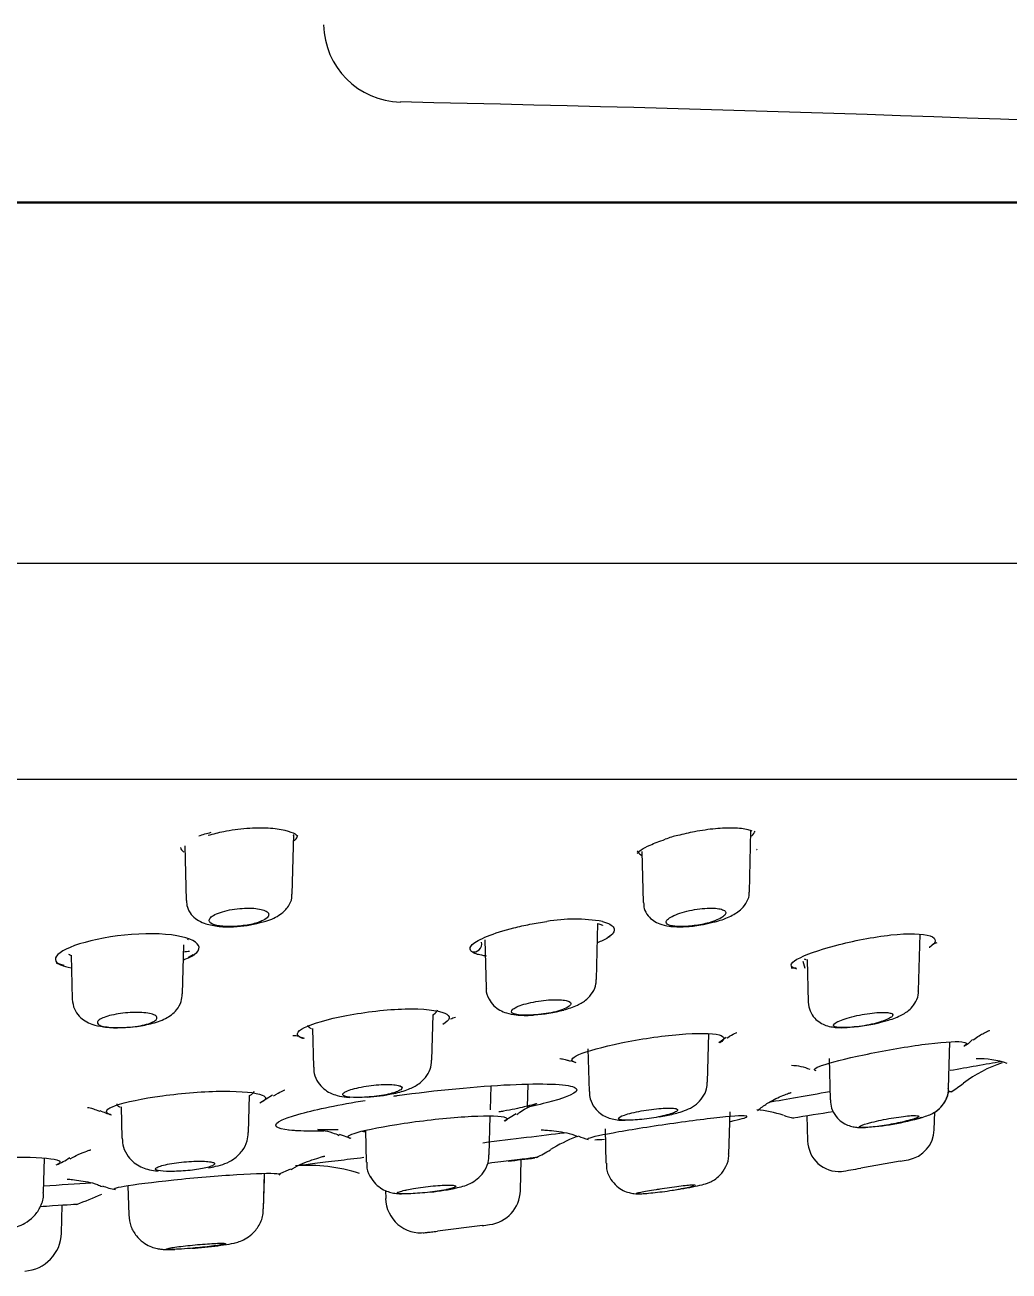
# Model space of a CAD drawing. Header units: millimetres. Extents: x -60 to 7633, y -2614 to 2146.
# Drawn here: x 897.12 to 922.21, y 1796.52 to 1828.28 of the extents above; entities that cross this region are included whole.
import ezdxf

# ---------------------------------------------------------------- set-up
doc = ezdxf.new("R2010")
doc.units = ezdxf.units.MM
doc.layers.get('0').update_dxf_attribs({"color": 250})

msp = doc.modelspace()

# ---------------------------------------------------------------- linework, layer by layer
at = {"linetype": 'Continuous'}
for p, q in [((806.231, 1823.751), (961.231, 1823.751)), ((961.031, 1823.766), (806.431, 1823.766)), ((804.731, 1814.566), (962.731, 1814.566)), ((818.131, 1809.058), (949.331, 1809.058)), ((903.936, 1806.131), (903.976, 1807.653)), ((903.968, 1807.612), (903.975, 1807.638)), ((915.587, 1806.181), (915.628, 1807.744)), ((915.623, 1807.713), (915.628, 1807.732)), ((901.195, 1807.356), (901.231, 1805.967)), ((901.196, 1807.337), (901.201, 1807.317)), ((912.849, 1807.218), (912.883, 1805.916)), ((911.69, 1803.95), (911.728, 1805.377)), ((911.724, 1805.372), (911.729, 1805.393)), ((919.899, 1803.663), (919.937, 1805.112)), ((901.139, 1803.587), (901.172, 1804.837)), ((908.846, 1804.965), (908.878, 1803.734)), ((898.298, 1804.57), (898.327, 1803.456)), ((901.293, 1804.52), (901.41, 1804.588)), ((917.058, 1804.466), (917.087, 1803.379)), ((897.942, 1804.369), (898.114, 1804.315)), ((916.952, 1804.419), (917, 1804.24)), ((907.493, 1801.899), (907.524, 1803.064)), ((904.449, 1802.708), (904.474, 1801.717)), ((914.521, 1801.335), (914.553, 1802.573)), ((904.104, 1802.503), (904.24, 1802.457)), ((914.81, 1802.35), (914.999, 1802.482)), ((920.666, 1801.173), (920.697, 1802.362)), ((911.472, 1802.185), (911.501, 1801.097)), ((917.618, 1801.937), (917.646, 1800.884)), ((911.027, 1801.889), (911.166, 1801.838)), ((909.93, 1800.697), (909.95, 1801.286)), ((902.822, 1800.053), (902.846, 1800.996)), ((903.113, 1800.81), (903.43, 1801.013)), ((908.986, 1800.634), (909.002, 1801.24)), ((899.574, 1800.708), (899.595, 1799.91)), ((908.956, 1799.48), (908.982, 1800.473)), ((909.334, 1800.348), (909.644, 1800.536)), ((915.065, 1799.504), (915.093, 1800.582)), ((917.055, 1800.484), (917.072, 1799.838)), ((920.298, 1800.124), (920.31, 1800.582)), ((905.801, 1800.108), (905.822, 1799.298)), ((911.908, 1800.151), (911.931, 1799.275)), ((905.135, 1800.009), (905.425, 1799.905)), ((897.6, 1798.523), (897.623, 1799.4)), ((903.588, 1798.99), (903.901, 1799.131)), ((909.752, 1798.572), (909.772, 1799.363)), ((919.432, 1799.323), (918.426, 1799.145)), ((903.205, 1798.107), (903.229, 1799.011)), ((903.205, 1798.108), (903.226, 1798.886)), ((899.749, 1798.698), (899.769, 1797.959)), ((906.311, 1798.578), (906.317, 1798.371)), ((898.055, 1797.491), (898.074, 1798.205)), ((908.782, 1797.682), (907.634, 1797.539)), ((908.782, 1797.681), (908.782, 1797.682))]:
    msp.add_line(p, q, dxfattribs=at)
for centre, radius, start, end in [((906.735, 1828.319), 2, 181, 268.7683), ((883.731, 758.4), 1068.167, 85.85005, 88.768323), ((914.52, 1804.623), 3.098, 104.126, 110.3607), ((913.214, 1813.957), 7.161, 290.9151, 291.021), ((911.133, 1801.277), 4.216, 80.3139, 99.6861), ((902.393, 1807.882), 2.582, 271.2483, 286.2333), ((909.188, 1813.455), 8.873, 288.3276, 288.7488), ((916.623, 1815.458), 11.207, 289.0015, 289.5671), ((899.107, 1812.522), 8.274, 286.2059, 286.4616), ((909.188, 1813.455), 8.873, 266.4454, 266.7544), ((899.107, 1812.522), 8.274, 262.6923, 263.1714), ((916.623, 1815.458), 11.207, 270.1442, 270.7904), ((904.697, 1814.641), 12.136, 285.6268, 286.2778), ((909.88, 1806.73), 3.686, 273.3977, 285.3192), ((917.974, 1806.32), 3.586, 272.8503, 286.5009), ((904.697, 1814.641), 12.136, 266.481, 267.1792), ((920.823, 1802.782), 0.573, 293.2616, 321.2438), ((921.458, 1799.76), 2.172, 71.1368, 92.3485), ((916.588, 1800.25), 1.512, 68.6682, 87.1539), ((923.15, 1798.514), 3.5, 108.6788, 126.9092), ((917.981, 1805.387), 5.1, 302.6071, 306.9094), ((905.643, 1804.964), 4.013, 272.9014, 282.4442), ((890.445, 1969.921), 171.514, 280.14995, 280.1779), ((899.814, 1802.177), 1.744, 243.4478, 253.7484), ((915.406, 1797.154), 3.5, 72.6234, 83.8737), ((917.923, 1805.377), 5.1, 253.2857, 256.282), ((890.445, 1969.921), 171.514, 278.80297, 279.15178), ((918.116, 1806.816), 6.646, 274.1913, 287.1587), ((919.499, 1800.148), 0.8, 280.0625, 358.2825), ((912.76, 1795.948), 4.3, 111.6786, 121.4453), ((911.837, 1801.295), 1.464, 245.3161, 255.9201), ((917.872, 1799.859), 0.8, 181.4649, 274.2815), ((897.553, 1800.332), 1.159, 288.4209, 307.9505), ((880.554, 2038.819), 241.232, 276.87696, 277.03918), ((907.279, 1804.904), 6.2, 297.716, 301.4645), ((904.336, 1794.916), 4.3, 72.1896, 94.2185), ((913.316, 1828.152), 29.454, 278.9951, 279.9891), ((882.212, 2005.49), 209.5, 280.23212, 280.29028), ((895.891, 1805.383), 7.6, 289.5734, 294.8183), ((899.607, 1799.826), 1.238, 245.6438, 262.0351), ((906.783, 1804.678), 6.182, 276.2718, 282.7291), ((908.852, 1798.598), 0.9, 277.1007, 358.2657), ((907.216, 1798.394), 0.9, 181.4246, 277.1217), ((897.055, 1797.519), 1, 273.8616, 358.258), ((882.212, 2005.49), 209.5, 277.28386, 277.33542)]:
    msp.add_arc(centre, radius, start, end, dxfattribs=at)
msp.add_ellipse((908.571, 1804.852), major_axis=(0.127, 0.154), ratio=0.963271, start_param=3.526298, end_param=5.650986, dxfattribs=at)
for points in [[(901.555, 1807.615), (901.653, 1807.647), (901.758, 1807.678), (901.869, 1807.706)], [(915.645, 1807.603), (915.69, 1807.648), (915.719, 1807.694), (915.731, 1807.738)], [(901.084, 1807.317), (901.096, 1807.276), (901.126, 1807.237), (901.176, 1807.203)], [(912.73, 1807.234), (912.741, 1807.192), (912.778, 1807.155), (912.84, 1807.125)], [(901.272, 1804.996), (901.273, 1804.982), (901.272, 1804.967), (901.268, 1804.952)], [(898.285, 1804.567), (898.268, 1804.576), (898.253, 1804.585), (898.24, 1804.594)], [(901.318, 1804.667), (901.268, 1804.663), (901.217, 1804.659), (901.167, 1804.654)], [(898.086, 1804.305), (898.024, 1804.325), (897.971, 1804.347), (897.929, 1804.371)], [(907.54, 1803.065), (907.595, 1803.103), (907.629, 1803.142), (907.639, 1803.178)], [(921.372, 1801.93), (921.371, 1801.93), (921.37, 1801.93), (921.369, 1801.93)], [(902.849, 1800.996), (902.922, 1801.034), (902.96, 1801.072), (902.962, 1801.107)], [(916.088, 1800.827), (916.525, 1800.904), (917.059, 1800.998), (917.633, 1801.099)], [(904.742, 1800.089), (904.361, 1800.081), (904.052, 1800.09), (903.84, 1800.115)], [(905.717, 1800.087), (905.74, 1800.083), (905.766, 1800.08), (905.796, 1800.077)], [(908.791, 1799.794), (909.568, 1799.889), (910.298, 1799.978), (910.869, 1800.048)], [(911.644, 1799.87), (911.711, 1799.872), (911.796, 1799.877), (911.897, 1799.884)], [(908.939, 1799.276), (909.154, 1799.302), (909.354, 1799.326), (909.526, 1799.347)], [(897.602, 1798.694), (898.031, 1798.721), (898.437, 1798.747), (898.802, 1798.77)], [(905.938, 1798.928), (905.938, 1798.928), (905.941, 1798.928), (905.948, 1798.929)], [(897.508, 1798.169), (897.621, 1798.176), (897.727, 1798.183), (897.825, 1798.189)]]:
    msp.add_open_spline(points, degree=3, dxfattribs=at)
for points, knots in [([(901.793, 1807.629), (901.933, 1807.667), (902.218, 1807.742), (902.776, 1807.821), (903.333, 1807.827), (903.769, 1807.767), (904.044, 1807.661), (904.072, 1807.607), (904.079, 1807.606)], [0, 0, 0, 0, 0.058443, 0.1377455, 0.2127276, 0.2839041, 0.3539506, 0.419958, 0.419958, 0.419958, 0.419958]), ([(913.764, 1807.628), (913.917, 1807.666), (914.21, 1807.738), (914.724, 1807.813), (915.207, 1807.83), (915.505, 1807.796), (915.623, 1807.756), (915.651, 1807.745)], [0, 0, 0, 0, 0.0542095, 0.1203468, 0.182377, 0.2471983, 0.2745666, 0.2745666, 0.2745666, 0.2745666]), ([(903.986, 1807.487), (904.023, 1807.522), (904.049, 1807.557), (904.071, 1807.603), (904.075, 1807.615), (904.078, 1807.627)], [0.59175085, 0.59175085, 0.59175085, 0.59175085, 0.625, 0.625, 0.63613247, 0.63613247, 0.63613247, 0.63613247]), ([(904.082, 1807.627), (904.081, 1807.627), (904.075, 1807.627), (904.064, 1807.614), (904.051, 1807.6)], [0.47925662, 0.47925662, 0.47925662, 0.47925662, 0.49091428, 0.52254064, 0.52254064, 0.52254064, 0.52254064]), ([(912.726, 1807.179), (912.727, 1807.177), (912.731, 1807.167), (912.808, 1807.26), (913.056, 1807.387), (913.292, 1807.474), (913.442, 1807.528)], [0.1928512, 0.1928512, 0.1928512, 0.1928512, 0.2364588, 0.4819794, 0.7224299, 1, 1, 1, 1]), ([(903.115, 1805.403), (903.171, 1805.415), (903.367, 1805.461), (903.613, 1805.579), (903.831, 1805.784), (903.932, 1805.989), (903.927, 1806.095), (903.925, 1806.132)], [0, 0, 0, 0, 0.118359, 0.486669, 0.73495, 0.921929, 1, 1, 1, 1]), ([(914.624, 1805.406), (914.67, 1805.416), (914.845, 1805.454), (915.121, 1805.564), (915.369, 1805.713), (915.528, 1805.921), (915.593, 1806.088), (915.583, 1806.169), (915.581, 1806.182)], [0, 0, 0, 0, 0.082585, 0.371177, 0.650796, 0.821484, 0.974551, 1, 1, 1, 1]), ([(901.24, 1805.966), (901.243, 1805.903), (901.251, 1805.781), (901.356, 1805.605), (901.51, 1805.469), (901.726, 1805.365), (902.015, 1805.307), (902.299, 1805.285), (902.442, 1805.3), (902.449, 1805.301)], [0, 0, 0, 0, 0.10634, 0.238003, 0.365216, 0.513185, 0.743469, 0.988379, 1, 1, 1, 1]), ([(901.838, 1805.414), (901.834, 1805.419), (901.831, 1805.424), (901.828, 1805.429), (901.816, 1805.453), (901.818, 1805.479), (901.834, 1805.506), (901.85, 1805.533), (901.882, 1805.561), (901.928, 1805.588), (901.973, 1805.615), (902.034, 1805.642), (902.104, 1805.665), (902.173, 1805.688), (902.254, 1805.709), (902.339, 1805.726), (902.421, 1805.742), (902.509, 1805.754), (902.596, 1805.762), (902.679, 1805.77), (902.764, 1805.773), (902.842, 1805.772), (902.919, 1805.771), (902.991, 1805.766), (903.054, 1805.757), (903.117, 1805.748), (903.173, 1805.735), (903.216, 1805.719), (903.261, 1805.703), (903.294, 1805.683), (903.314, 1805.662), (903.335, 1805.639), (903.342, 1805.614), (903.335, 1805.589), (903.328, 1805.562), (903.305, 1805.534), (903.268, 1805.507), (903.231, 1805.48), (903.179, 1805.452), (903.115, 1805.427), (903.105, 1805.423), (903.093, 1805.419), (903.082, 1805.414)], [0, 0, 0, 0, 0.016711, 0.016711, 0.016711, 0.098235, 0.098235, 0.098235, 0.182763, 0.182763, 0.182763, 0.268338, 0.268338, 0.268338, 0.352314, 0.352314, 0.352314, 0.432743, 0.432743, 0.432743, 0.509484, 0.509484, 0.509484, 0.584096, 0.584096, 0.584096, 0.658866, 0.658866, 0.658866, 0.735859, 0.735859, 0.735859, 0.816279, 0.816279, 0.816279, 0.900031, 0.900031, 0.900031, 0.985545, 0.985545, 0.985545, 1, 1, 1, 1]), ([(912.892, 1805.917), (912.893, 1805.861), (912.898, 1805.745), (912.996, 1805.574), (913.141, 1805.443), (913.323, 1805.355), (913.575, 1805.299), (913.921, 1805.29), (914.32, 1805.332), (914.525, 1805.382), (914.624, 1805.406)], [0, 0, 0, 0, 0.071762, 0.172612, 0.263872, 0.360124, 0.495621, 0.698601, 0.873783, 1, 1, 1, 1]), ([(913.468, 1805.414), (913.468, 1805.435), (913.479, 1805.458), (913.501, 1805.481), (913.526, 1805.508), (913.567, 1805.535), (913.619, 1805.563), (913.672, 1805.59), (913.739, 1805.618), (913.814, 1805.643), (913.889, 1805.667), (913.973, 1805.69), (914.061, 1805.71), (914.146, 1805.728), (914.237, 1805.743), (914.324, 1805.754), (914.407, 1805.764), (914.491, 1805.77), (914.566, 1805.772), (914.64, 1805.773), (914.708, 1805.771), (914.765, 1805.764), (914.822, 1805.757), (914.871, 1805.747), (914.906, 1805.733), (914.943, 1805.719), (914.968, 1805.701), (914.979, 1805.681), (914.991, 1805.66), (914.988, 1805.637), (914.973, 1805.612), (914.956, 1805.587), (914.925, 1805.559), (914.881, 1805.533), (914.836, 1805.505), (914.776, 1805.477), (914.707, 1805.451), (914.674, 1805.438), (914.639, 1805.426), (914.601, 1805.414)], [0, 0, 0, 0, 0.072938, 0.072938, 0.072938, 0.156677, 0.156677, 0.156677, 0.242188, 0.242188, 0.242188, 0.326908, 0.326908, 0.326908, 0.408519, 0.408519, 0.408519, 0.486276, 0.486276, 0.486276, 0.561296, 0.561296, 0.561296, 0.635759, 0.635759, 0.635759, 0.711877, 0.711877, 0.711877, 0.791173, 0.791173, 0.791173, 0.873988, 0.873988, 0.873988, 0.95919, 0.95919, 0.95919, 1, 1, 1, 1]), ([(903.082, 1805.414), (902.985, 1805.38), (902.865, 1805.352), (902.609, 1805.313), (902.472, 1805.303), (902.218, 1805.303), (902.103, 1805.313), (901.927, 1805.351), (901.866, 1805.38), (901.838, 1805.414)], [0, 0, 0, 0, 0.25, 0.25, 0.5, 0.5, 0.75, 0.75, 1, 1, 1, 1]), ([(908.508, 1804.663), (908.478, 1804.688), (908.464, 1804.716), (908.471, 1804.776), (908.49, 1804.808), (908.56, 1804.876), (908.611, 1804.911), (908.74, 1804.983), (908.82, 1805.02), (909.093, 1805.131), (909.325, 1805.204), (909.718, 1805.303), (909.854, 1805.334), (910.134, 1805.388), (910.28, 1805.413), (910.423, 1805.433)], [0, 0, 0, 0, 0.125, 0.125, 0.25, 0.25, 0.375, 0.375, 0.5, 0.5, 0.75, 0.75, 0.875, 0.875, 1, 1, 1, 1]), ([(911.842, 1805.433), (911.921, 1805.413), (911.985, 1805.389), (912.082, 1805.333), (912.114, 1805.303), (912.147, 1805.237), (912.146, 1805.202), (912.114, 1805.131), (912.082, 1805.094), (911.987, 1805.02), (911.925, 1804.983), (911.809, 1804.928), (911.766, 1804.91), (911.718, 1804.891)], [0, 0, 0, 0, 0.125, 0.125, 0.25, 0.25, 0.375, 0.375, 0.5, 0.5, 0.625, 0.625, 0.69053, 0.69053, 0.69053, 0.69053]), ([(914.601, 1805.414), (914.488, 1805.38), (914.359, 1805.352), (914.097, 1805.313), (913.964, 1805.303), (913.733, 1805.303), (913.636, 1805.313), (913.504, 1805.351), (913.469, 1805.38), (913.468, 1805.414)], [0, 0, 0, 0, 0.25, 0.25, 0.5, 0.5, 0.75, 0.75, 1, 1, 1, 1]), ([(901.548, 1804.821), (901.488, 1804.938), (901.238, 1805.039), (900.471, 1805.137), (899.957, 1805.128), (898.999, 1805.002), (898.56, 1804.891), (897.986, 1804.652), (897.853, 1804.527), (897.951, 1804.352), (898.088, 1804.292), (898.299, 1804.249)], [0, 0, 0, 0, 0.125, 0.125, 0.25, 0.25, 0.375, 0.375, 0.5, 0.5, 0.5877468, 0.5877468, 0.5877468, 0.5877468]), ([(911.719, 1805.379), (911.761, 1805.367), (911.837, 1805.347), (911.847, 1805.334), (911.847, 1805.333)], [0, 0, 0, 0, 0.2391922, 0.5037127, 0.5037127, 0.5037127, 0.5037127]), ([(917.788, 1804.821), (918.23, 1804.938), (918.742, 1805.039), (919.642, 1805.137), (920.016, 1805.128), (920.374, 1805.002), (920.364, 1804.891), (920.176, 1804.77), (920.173, 1804.769), (920.171, 1804.767)], [0, 0, 0, 0, 0.125, 0.125, 0.25, 0.25, 0.375, 0.375, 0.3766032, 0.3766032, 0.3766032, 0.3766032]), ([(901.181, 1804.463), (901.186, 1804.465), (901.19, 1804.466), (901.479, 1804.576), (901.609, 1804.704), (901.548, 1804.821)], [0.8730569, 0.8730569, 0.8730569, 0.8730569, 0.875, 0.875, 1, 1, 1, 1]), ([(916.79, 1804.22), (916.786, 1804.221), (916.783, 1804.222), (916.598, 1804.271), (916.612, 1804.36), (916.987, 1804.576), (917.346, 1804.704), (917.788, 1804.821)], [0.7478409, 0.7478409, 0.7478409, 0.7478409, 0.75, 0.75, 0.875, 0.875, 1, 1, 1, 1]), ([(908.885, 1804.55), (908.862, 1804.553), (908.84, 1804.556), (908.744, 1804.572), (908.679, 1804.587), (908.575, 1804.621), (908.536, 1804.641), (908.508, 1804.663)], [0.714563, 0.714563, 0.714563, 0.714563, 0.75, 0.75, 0.875, 0.875, 1, 1, 1, 1]), ([(916.986, 1804.477), (916.993, 1804.474), (917.001, 1804.471), (917.018, 1804.466), (917.028, 1804.463), (917.038, 1804.461)], [0.24330339, 0.24330339, 0.24330339, 0.24330339, 0.25, 0.25, 0.25747336, 0.25747336, 0.25747336, 0.25747336]), ([(910.854, 1803.176), (910.986, 1803.214), (911.188, 1803.281), (911.427, 1803.42), (911.597, 1803.611), (911.684, 1803.8), (911.681, 1803.91), (911.679, 1803.951)], [0, 0, 0, 0, 0.308189, 0.558451, 0.744287, 0.918256, 1, 1, 1, 1]), ([(899.645, 1802.733), (899.751, 1802.738), (899.972, 1802.75), (900.362, 1802.824), (900.699, 1802.937), (900.967, 1803.125), (901.117, 1803.376), (901.127, 1803.516), (901.131, 1803.587)], [0, 0, 0, 0, 0.138541, 0.338809, 0.572036, 0.776505, 0.903022, 1, 1, 1, 1]), ([(908.883, 1803.734), (908.882, 1803.723), (908.87, 1803.632), (908.936, 1803.458), (909.066, 1803.281), (909.228, 1803.163), (909.42, 1803.086), (909.675, 1803.043), (909.926, 1803.032), (910.083, 1803.049), (910.098, 1803.051)], [0, 0, 0, 0, 0.017889, 0.171328, 0.29754, 0.415197, 0.538751, 0.717499, 0.975944, 1, 1, 1, 1]), ([(918.992, 1802.881), (919.044, 1802.894), (919.223, 1802.939), (919.456, 1803.034), (919.69, 1803.183), (919.838, 1803.387), (919.902, 1803.556), (919.893, 1803.644), (919.891, 1803.664)], [0, 0, 0, 0, 0.101248, 0.410334, 0.649109, 0.806111, 0.962456, 1, 1, 1, 1]), ([(898.329, 1803.454), (898.341, 1803.359), (898.363, 1803.209), (898.498, 1803.016), (898.658, 1802.889), (898.863, 1802.795), (899.135, 1802.738), (899.431, 1802.717), (899.606, 1802.73), (899.645, 1802.733)], [0, 0, 0, 0, 0.144866, 0.268586, 0.382565, 0.508094, 0.703508, 0.942318, 1, 1, 1, 1]), ([(905.322, 1803.036), (905.798, 1803.127), (906.345, 1803.191), (907.275, 1803.215), (907.649, 1803.173), (907.991, 1803.021), (907.97, 1802.914), (907.77, 1802.808)], [0, 0, 0, 0, 0.125, 0.125, 0.25, 0.25, 0.3729691, 0.3729691, 0.3729691, 0.3729691]), ([(910.847, 1803.195), (910.79, 1803.172), (910.725, 1803.151), (910.575, 1803.114), (910.493, 1803.098), (910.236, 1803.057), (910.053, 1803.043), (909.747, 1803.043), (909.628, 1803.057), (909.506, 1803.111), (909.505, 1803.149), (909.56, 1803.195)], [0, 0, 0, 0, 0.125, 0.125, 0.25, 0.25, 0.5, 0.5, 0.75, 0.75, 1, 1, 1, 1]), ([(909.56, 1803.195), (909.569, 1803.202), (909.579, 1803.209), (909.591, 1803.217), (909.628, 1803.24), (909.679, 1803.265), (909.741, 1803.287), (909.803, 1803.31), (909.877, 1803.333), (909.958, 1803.352), (910.037, 1803.371), (910.124, 1803.389), (910.212, 1803.402), (910.297, 1803.416), (910.386, 1803.426), (910.469, 1803.432), (910.55, 1803.438), (910.628, 1803.44), (910.698, 1803.439), (910.766, 1803.438), (910.828, 1803.432), (910.878, 1803.424), (910.928, 1803.416), (910.967, 1803.404), (910.994, 1803.389), (911.021, 1803.375), (911.035, 1803.357), (911.036, 1803.338), (911.036, 1803.318), (911.022, 1803.296), (910.995, 1803.274), (910.966, 1803.251), (910.923, 1803.227), (910.869, 1803.204), (910.862, 1803.201), (910.855, 1803.198), (910.847, 1803.195)], [0, 0, 0, 0, 0.031673, 0.031673, 0.031673, 0.131289, 0.131289, 0.131289, 0.231599, 0.231599, 0.231599, 0.330272, 0.330272, 0.330272, 0.425717, 0.425717, 0.425717, 0.517929, 0.517929, 0.517929, 0.608356, 0.608356, 0.608356, 0.699081, 0.699081, 0.699081, 0.791967, 0.791967, 0.791967, 0.888021, 0.888021, 0.888021, 0.986994, 0.986994, 0.986994, 1, 1, 1, 1]), ([(917.087, 1803.379), (917.097, 1803.294), (917.117, 1803.154), (917.239, 1802.969), (917.387, 1802.848), (917.546, 1802.775), (917.745, 1802.73), (917.939, 1802.718), (918.098, 1802.733), (918.152, 1802.738)], [0, 0, 0, 0, 0.150677, 0.291085, 0.413556, 0.530542, 0.662579, 0.901363, 1, 1, 1, 1]), ([(898.976, 1802.873), (898.967, 1802.851), (898.972, 1802.831), (899.011, 1802.795), (899.044, 1802.779), (899.183, 1802.741), (899.328, 1802.727), (899.66, 1802.726), (899.843, 1802.74), (900.166, 1802.792), (900.3, 1802.829), (900.385, 1802.873)], [0, 0, 0, 0, 0.125, 0.125, 0.25, 0.25, 0.5, 0.5, 0.75, 0.75, 1, 1, 1, 1]), ([(900.385, 1802.873), (900.388, 1802.874), (900.391, 1802.876), (900.394, 1802.877), (900.435, 1802.9), (900.464, 1802.923), (900.478, 1802.946), (900.491, 1802.969), (900.49, 1802.991), (900.473, 1803.011), (900.456, 1803.032), (900.424, 1803.05), (900.378, 1803.066), (900.333, 1803.08), (900.275, 1803.093), (900.208, 1803.101), (900.143, 1803.109), (900.067, 1803.113), (899.988, 1803.114), (899.91, 1803.115), (899.827, 1803.112), (899.745, 1803.106), (899.663, 1803.1), (899.58, 1803.09), (899.503, 1803.078), (899.424, 1803.065), (899.348, 1803.049), (899.282, 1803.032), (899.214, 1803.014), (899.154, 1802.993), (899.107, 1802.972), (899.058, 1802.95), (899.02, 1802.927), (898.998, 1802.905), (898.987, 1802.894), (898.98, 1802.884), (898.976, 1802.873)], [0, 0, 0, 0, 0.006379, 0.006379, 0.006379, 0.104524, 0.104524, 0.104524, 0.203948, 0.203948, 0.203948, 0.302455, 0.302455, 0.302455, 0.39822, 0.39822, 0.39822, 0.490756, 0.490756, 0.490756, 0.581081, 0.581081, 0.581081, 0.671085, 0.671085, 0.671085, 0.762676, 0.762676, 0.762676, 0.857104, 0.857104, 0.857104, 0.954508, 0.954508, 0.954508, 1, 1, 1, 1]), ([(904.226, 1802.446), (904.21, 1802.451), (904.195, 1802.456), (904.007, 1802.525), (904.036, 1802.622), (904.456, 1802.831), (904.846, 1802.945), (905.322, 1803.036)], [0.7402102, 0.7402102, 0.7402102, 0.7402102, 0.75, 0.75, 0.875, 0.875, 1, 1, 1, 1]), ([(918.929, 1802.873), (918.86, 1802.851), (918.785, 1802.831), (918.622, 1802.795), (918.536, 1802.779), (918.278, 1802.741), (918.108, 1802.727), (917.848, 1802.726), (917.762, 1802.74), (917.709, 1802.792), (917.743, 1802.829), (917.828, 1802.873)], [0, 0, 0, 0, 0.125, 0.125, 0.25, 0.25, 0.5, 0.5, 0.75, 0.75, 1, 1, 1, 1]), ([(917.828, 1802.873), (917.835, 1802.877), (917.843, 1802.88), (917.85, 1802.884), (917.898, 1802.906), (917.959, 1802.93), (918.028, 1802.953), (918.099, 1802.975), (918.179, 1802.998), (918.264, 1803.018), (918.347, 1803.037), (918.437, 1803.055), (918.525, 1803.07), (918.611, 1803.084), (918.698, 1803.096), (918.778, 1803.103), (918.855, 1803.111), (918.928, 1803.114), (918.991, 1803.114), (919.052, 1803.114), (919.105, 1803.111), (919.145, 1803.104), (919.185, 1803.097), (919.214, 1803.087), (919.229, 1803.074), (919.244, 1803.06), (919.246, 1803.044), (919.234, 1803.026), (919.223, 1803.008), (919.196, 1802.987), (919.158, 1802.966), (919.119, 1802.944), (919.065, 1802.92), (919.002, 1802.898), (918.979, 1802.889), (918.955, 1802.881), (918.929, 1802.873)], [0, 0, 0, 0, 0.015616, 0.015616, 0.015616, 0.114241, 0.114241, 0.114241, 0.213681, 0.213681, 0.213681, 0.311986, 0.311986, 0.311986, 0.407428, 0.407428, 0.407428, 0.499681, 0.499681, 0.499681, 0.589888, 0.589888, 0.589888, 0.679978, 0.679978, 0.679978, 0.771819, 0.771819, 0.771819, 0.866567, 0.866567, 0.866567, 0.964235, 0.964235, 0.964235, 1, 1, 1, 1]), ([(904.326, 1802.787), (904.334, 1802.756), (904.366, 1802.728), (904.423, 1802.704), (904.424, 1802.704), (904.425, 1802.703)], [0.20276115, 0.20276115, 0.20276115, 0.20276115, 0.25, 0.25, 0.25102584, 0.25102584, 0.25102584, 0.25102584]), ([(912.317, 1802.335), (912.791, 1802.432), (913.333, 1802.515), (914.263, 1802.595), (914.642, 1802.589), (914.971, 1802.498), (914.974, 1802.426), (914.836, 1802.343)], [0, 0, 0, 0, 0.125, 0.125, 0.25, 0.25, 0.3581345, 0.3581345, 0.3581345, 0.3581345]), ([(915.022, 1802.46), (915.025, 1802.462), (915.103, 1802.526), (915.216, 1802.576), (915.267, 1802.603), (915.27, 1802.604), (915.27, 1802.605)], [0, 0, 0, 0, 0.0030728, 0.1015593, 0.1843259, 0.1947125, 0.1947125, 0.1947125, 0.1947125]), ([(921.29, 1802.405), (921.296, 1802.411), (921.391, 1802.497), (921.56, 1802.585), (921.689, 1802.651), (921.711, 1802.66), (921.711, 1802.66)], [0, 0, 0, 0, 0.0063457, 0.1056832, 0.1779042, 0.2376751, 0.2376751, 0.2376751, 0.2376751]), ([(911.157, 1801.838), (911.006, 1801.88), (911.04, 1801.952), (911.451, 1802.13), (911.842, 1802.238), (912.317, 1802.335)], [0.7561136, 0.7561136, 0.7561136, 0.7561136, 0.875, 0.875, 1, 1, 1, 1]), ([(918.51, 1802.035), (918.985, 1802.134), (919.523, 1802.229), (920.448, 1802.356), (920.827, 1802.384), (921.134, 1802.351), (921.155, 1802.313), (921.072, 1802.259)], [0, 0, 0, 0, 0.125, 0.125, 0.25, 0.25, 0.3420013, 0.3420013, 0.3420013, 0.3420013]), ([(910.756, 1801.94), (910.757, 1801.94), (910.784, 1801.936), (910.892, 1801.921), (910.993, 1801.883), (911.023, 1801.872)], [0.4184667, 0.4184667, 0.4184667, 0.4184667, 0.6395025, 0.9082755, 1, 1, 1, 1]), ([(917.292, 1801.628), (917.2, 1801.651), (917.249, 1801.698), (917.64, 1801.837), (918.035, 1801.936), (918.51, 1802.035)], [0.7711667, 0.7711667, 0.7711667, 0.7711667, 0.875, 0.875, 1, 1, 1, 1]), ([(904.487, 1801.717), (904.486, 1801.66), (904.487, 1801.529), (904.584, 1801.329), (904.734, 1801.163), (904.908, 1801.054), (905.103, 1800.985), (905.262, 1800.96), (905.375, 1800.951), (905.404, 1800.949)], [0, 0, 0, 0, 0.0818507, 0.2159114, 0.329828, 0.437513, 0.5512406, 0.7048638, 0.7561453, 0.7561453, 0.7561453, 0.7561453]), ([(906.508, 1801.046), (906.515, 1801.047), (906.659, 1801.072), (906.883, 1801.144), (907.136, 1801.263), (907.336, 1801.444), (907.465, 1801.66), (907.481, 1801.813), (907.488, 1801.898)], [0, 0, 0, 0, 0.012551, 0.296772, 0.528575, 0.688118, 0.850081, 1, 1, 1, 1]), ([(920.703, 1801.638), (920.942, 1801.68), (921.164, 1801.719), (921.61, 1801.797), (921.82, 1801.834), (921.99, 1801.864)], [0.8395852, 0.8395852, 0.8395852, 0.8395852, 0.875, 0.875, 0.91872589, 0.91872589, 0.91872589, 0.91872589]), ([(906.522, 1800.983), (906.552, 1800.987), (906.582, 1800.991), (907.595, 1801.131), (908.659, 1801.233), (910.322, 1801.312), (910.923, 1801.29), (911.314, 1801.129), (911.098, 1800.994), (910.366, 1800.795), (910.161, 1800.746), (909.93, 1800.697)], [0.4962105, 0.4962105, 0.4962105, 0.4962105, 0.5, 0.5, 0.625, 0.625, 0.75, 0.75, 0.875, 0.875, 0.9137244, 0.9137244, 0.9137244, 0.9137244]), ([(913.29, 1800.453), (913.357, 1800.464), (913.542, 1800.495), (913.879, 1800.587), (914.162, 1800.69), (914.403, 1800.938), (914.505, 1801.144), (914.509, 1801.273), (914.51, 1801.335)], [0, 0, 0, 0, 0.100555, 0.321983, 0.638883, 0.775586, 0.907536, 1, 1, 1, 1]), ([(899.316, 1800.504), (899.305, 1800.507), (899.295, 1800.51), (899.13, 1800.572), (899.188, 1800.655), (899.681, 1800.83), (900.114, 1800.921), (900.626, 1800.99)], [0.742502, 0.742502, 0.742502, 0.742502, 0.75, 0.75, 0.875, 0.875, 1, 1, 1, 1]), ([(900.626, 1800.99), (901.137, 1801.059), (901.707, 1801.103), (902.649, 1801.11), (903.015, 1801.073), (903.295, 1800.956), (903.282, 1800.887), (903.136, 1800.815)], [0, 0, 0, 0, 0.125, 0.125, 0.25, 0.25, 0.3524481, 0.3524481, 0.3524481, 0.3524481]), ([(903.454, 1800.98), (903.479, 1800.997), (903.579, 1801.068), (903.704, 1801.117), (903.748, 1801.136), (903.751, 1801.138), (903.751, 1801.138)], [0, 0, 0, 0, 0.023589, 0.1101116, 0.1856545, 0.1972178, 0.1972178, 0.1972178, 0.1972178]), ([(906.523, 1801.066), (906.408, 1801.029), (906.254, 1800.999), (905.921, 1800.957), (905.748, 1800.946), (905.454, 1800.945), (905.339, 1800.957), (905.213, 1800.999), (905.205, 1801.029), (905.251, 1801.066)], [0, 0, 0, 0, 0.25, 0.25, 0.5, 0.5, 0.75, 0.75, 1, 1, 1, 1]), ([(905.251, 1801.066), (905.26, 1801.073), (905.272, 1801.08), (905.285, 1801.088), (905.319, 1801.107), (905.368, 1801.127), (905.427, 1801.146), (905.487, 1801.165), (905.559, 1801.184), (905.637, 1801.2), (905.714, 1801.216), (905.799, 1801.231), (905.886, 1801.243), (905.97, 1801.254), (906.058, 1801.264), (906.142, 1801.269), (906.224, 1801.275), (906.304, 1801.278), (906.376, 1801.277), (906.446, 1801.277), (906.51, 1801.273), (906.563, 1801.266), (906.615, 1801.26), (906.657, 1801.25), (906.686, 1801.239), (906.716, 1801.227), (906.732, 1801.212), (906.735, 1801.196), (906.737, 1801.18), (906.725, 1801.162), (906.7, 1801.144), (906.674, 1801.125), (906.634, 1801.105), (906.582, 1801.086), (906.564, 1801.079), (906.544, 1801.072), (906.523, 1801.066)], [0, 0, 0, 0, 0.036527, 0.036527, 0.036527, 0.13225, 0.13225, 0.13225, 0.228558, 0.228558, 0.228558, 0.323881, 0.323881, 0.323881, 0.417082, 0.417082, 0.417082, 0.508034, 0.508034, 0.508034, 0.597622, 0.597622, 0.597622, 0.687263, 0.687263, 0.687263, 0.778301, 0.778301, 0.778301, 0.871503, 0.871503, 0.871503, 0.966757, 0.966757, 0.966757, 1, 1, 1, 1]), ([(911.511, 1801.097), (911.513, 1801.027), (911.52, 1800.888), (911.628, 1800.687), (911.779, 1800.536), (911.939, 1800.444), (912.101, 1800.391), (912.26, 1800.369), (912.365, 1800.365), (912.425, 1800.364)], [0, 0, 0, 0, 0.131514, 0.30695, 0.450543, 0.577357, 0.702471, 0.855326, 1, 1, 1, 1]), ([(915.797, 1800.617), (915.884, 1800.684), (916.07, 1800.828), (916.371, 1800.97), (916.57, 1801.047), (916.639, 1801.069), (916.648, 1801.072), (916.648, 1801.072)], [0, 0, 0, 0, 0.1260001, 0.3220768, 0.4462344, 0.5538206, 0.62221, 0.62221, 0.62221, 0.62221]), ([(920.076, 1800.466), (920.177, 1800.5), (920.308, 1800.552), (920.516, 1800.737), (920.624, 1800.928), (920.677, 1801.093), (920.665, 1801.173), (920.665, 1801.175)], [0, 0, 0, 0, 0.382265, 0.566287, 0.768081, 0.995528, 1, 1, 1, 1]), ([(920.309, 1800.571), (920.322, 1800.579), (920.377, 1800.616), (920.488, 1800.708), (920.604, 1800.881), (920.669, 1801.055), (920.66, 1801.151), (920.657, 1801.173)], [0.6198688, 0.6198688, 0.6198688, 0.6198688, 0.6472691, 0.7385009, 0.8454206, 0.9690406, 1, 1, 1, 1]), ([(898.719, 1800.694), (898.719, 1800.694), (898.735, 1800.691), (898.832, 1800.673), (898.967, 1800.62), (899.031, 1800.595)], [0.7110846, 0.7110846, 0.7110846, 0.7110846, 0.7738165, 0.9101782, 1, 1, 1, 1]), ([(899.463, 1800.782), (899.463, 1800.756), (899.487, 1800.732), (899.539, 1800.71), (899.544, 1800.709), (899.549, 1800.707)], [0.20431604, 0.20431604, 0.20431604, 0.20431604, 0.25, 0.25, 0.25402117, 0.25402117, 0.25402117, 0.25402117]), ([(904.728, 1800.088), (904.149, 1800.077), (903.738, 1800.105), (903.391, 1800.249), (903.599, 1800.384), (904.567, 1800.648), (905.141, 1800.765), (905.795, 1800.872)], [0.1506186, 0.1506186, 0.1506186, 0.1506186, 0.25, 0.25, 0.375, 0.375, 0.4642738, 0.4642738, 0.4642738, 0.4642738]), ([(909.661, 1800.514), (909.689, 1800.536), (909.817, 1800.636), (910.021, 1800.728), (910.166, 1800.789), (910.187, 1800.794), (910.094, 1800.766), (909.831, 1800.7), (909.498, 1800.626), (909.244, 1800.583), (909.198, 1800.576)], [0, 0, 0, 0, 0.034341, 0.182641, 0.291938, 0.399893, 0.523643, 0.704224, 0.954066, 1, 1, 1, 1]), ([(912.339, 1800.474), (912.378, 1800.49), (912.429, 1800.508), (912.489, 1800.525), (912.553, 1800.544), (912.627, 1800.562), (912.707, 1800.579), (912.786, 1800.596), (912.873, 1800.612), (912.96, 1800.625), (913.046, 1800.639), (913.134, 1800.65), (913.217, 1800.659), (913.298, 1800.667), (913.377, 1800.673), (913.446, 1800.676), (913.513, 1800.678), (913.574, 1800.678), (913.622, 1800.675), (913.669, 1800.672), (913.706, 1800.666), (913.729, 1800.657), (913.753, 1800.649), (913.763, 1800.638), (913.759, 1800.625), (913.756, 1800.611), (913.737, 1800.596), (913.707, 1800.58), (913.675, 1800.563), (913.63, 1800.545), (913.574, 1800.527), (913.518, 1800.509), (913.451, 1800.491), (913.377, 1800.474)], [0, 0, 0, 0, 0.088929, 0.088929, 0.088929, 0.182871, 0.182871, 0.182871, 0.276686, 0.276686, 0.276686, 0.369112, 0.369112, 0.369112, 0.459532, 0.459532, 0.459532, 0.548266, 0.548266, 0.548266, 0.636353, 0.636353, 0.636353, 0.725059, 0.725059, 0.725059, 0.81537, 0.81537, 0.81537, 0.907618, 0.907618, 0.907618, 1, 1, 1, 1]), ([(917.652, 1800.883), (917.657, 1800.804), (917.67, 1800.661), (917.784, 1800.462), (917.933, 1800.321), (918.086, 1800.238), (918.229, 1800.196), (918.364, 1800.179), (918.474, 1800.176), (918.562, 1800.184), (918.601, 1800.188)], [0, 0, 0, 0, 0.145685, 0.309867, 0.444425, 0.562343, 0.669086, 0.769807, 0.911532, 1, 1, 1, 1]), ([(906.787, 1800.289), (907.298, 1800.364), (907.864, 1800.426), (908.805, 1800.487), (909.172, 1800.484), (909.432, 1800.425), (909.441, 1800.388), (909.359, 1800.342)], [0, 0, 0, 0, 0.125, 0.125, 0.25, 0.25, 0.3343489, 0.3343489, 0.3343489, 0.3343489]), ([(915.109, 1800.336), (915.359, 1800.39), (915.506, 1800.433), (915.541, 1800.487), (915.339, 1800.484), (914.613, 1800.414), (914.095, 1800.348), (913.028, 1800.195), (912.499, 1800.111), (911.725, 1799.97), (911.483, 1799.914), (911.459, 1799.882), (911.463, 1799.878), (911.475, 1799.875)], [0.0274972, 0.0274972, 0.0274972, 0.0274972, 0.125, 0.125, 0.25, 0.25, 0.375, 0.375, 0.5, 0.5, 0.625, 0.625, 0.648967, 0.648967, 0.648967, 0.648967]), ([(913.377, 1800.474), (913.236, 1800.441), (913.071, 1800.413), (912.747, 1800.375), (912.592, 1800.365), (912.358, 1800.365), (912.28, 1800.375), (912.232, 1800.413), (912.262, 1800.441), (912.339, 1800.474)], [0, 0, 0, 0, 0.25, 0.25, 0.5, 0.5, 0.75, 0.75, 1, 1, 1, 1]), ([(918.597, 1800.285), (918.631, 1800.295), (918.67, 1800.305), (918.711, 1800.316), (918.782, 1800.333), (918.862, 1800.352), (918.945, 1800.369), (919.028, 1800.386), (919.117, 1800.403), (919.203, 1800.418), (919.289, 1800.432), (919.376, 1800.446), (919.455, 1800.456), (919.532, 1800.467), (919.606, 1800.475), (919.668, 1800.48), (919.728, 1800.485), (919.78, 1800.487), (919.819, 1800.486), (919.857, 1800.485), (919.883, 1800.481), (919.895, 1800.475), (919.907, 1800.469), (919.906, 1800.46), (919.891, 1800.449), (919.876, 1800.437), (919.846, 1800.424), (919.805, 1800.409), (919.764, 1800.394), (919.709, 1800.377), (919.646, 1800.36), (919.581, 1800.343), (919.506, 1800.325), (919.426, 1800.307), (919.392, 1800.3), (919.357, 1800.292), (919.321, 1800.285)], [0, 0, 0, 0, 0.054534, 0.054534, 0.054534, 0.147404, 0.147404, 0.147404, 0.240675, 0.240675, 0.240675, 0.333064, 0.333064, 0.333064, 0.423682, 0.423682, 0.423682, 0.51247, 0.51247, 0.51247, 0.600187, 0.600187, 0.600187, 0.688013, 0.688013, 0.688013, 0.777048, 0.777048, 0.777048, 0.86789, 0.86789, 0.86789, 0.960393, 0.960393, 0.960393, 1, 1, 1, 1]), ([(919.321, 1800.285), (919.353, 1800.291), (919.385, 1800.297), (919.417, 1800.303), (919.508, 1800.321), (919.596, 1800.34), (919.676, 1800.359), (919.728, 1800.371), (919.777, 1800.384), (919.821, 1800.396), (919.886, 1800.414), (919.943, 1800.431), (919.986, 1800.447)], [0, 0, 0, 0, 0.0293376, 0.0293376, 0.0293376, 0.113035, 0.113035, 0.113035, 0.1668831, 0.1668831, 0.1668831, 0.246935, 0.246935, 0.246935, 0.246935]), ([(901.8, 1799.156), (901.868, 1799.168), (902.099, 1799.212), (902.374, 1799.3), (902.667, 1799.566), (902.799, 1799.817), (902.808, 1799.973), (902.811, 1800.053)], [0, 0, 0, 0, 0.127878, 0.501142, 0.695567, 0.867302, 1, 1, 1, 1]), ([(905.108, 1800.122), (904.982, 1800.118), (904.767, 1800.118), (904.586, 1800.124), (904.581, 1800.128), (904.708, 1800.108), (904.915, 1800.07), (905.068, 1800.006), (905.131, 1799.979)], [0.2393074, 0.2393074, 0.2393074, 0.2393074, 0.4145508, 0.5842936, 0.7121353, 0.8186885, 0.9364342, 1, 1, 1, 1]), ([(905.409, 1799.901), (905.296, 1799.934), (905.365, 1799.99), (905.841, 1800.129), (906.277, 1800.214), (906.787, 1800.289)], [0.760034, 0.760034, 0.760034, 0.760034, 0.875, 0.875, 1, 1, 1, 1]), ([(910.284, 1800.119), (910.284, 1800.119), (910.305, 1800.119), (910.433, 1800.116), (910.728, 1800.079), (911.037, 1800.035), (911.208, 1799.952), (911.218, 1799.947)], [0.8432085, 0.8432085, 0.8432085, 0.8432085, 0.8734881, 0.9020715, 0.9358147, 0.9966079, 1, 1, 1, 1]), ([(919.321, 1800.285), (919.164, 1800.253), (918.999, 1800.227), (918.702, 1800.19), (918.574, 1800.18), (918.412, 1800.18), (918.377, 1800.19), (918.415, 1800.226), (918.486, 1800.253), (918.597, 1800.285)], [0, 0, 0, 0, 0.25, 0.25, 0.5, 0.5, 0.75, 0.75, 1, 1, 1, 1]), ([(899.605, 1799.909), (899.609, 1799.826), (899.619, 1799.669), (899.739, 1799.446), (899.901, 1799.28), (900.077, 1799.172), (900.263, 1799.107), (900.406, 1799.082), (900.491, 1799.073), (900.516, 1799.071)], [0, 0, 0, 0, 0.153602, 0.337078, 0.489883, 0.630266, 0.770262, 0.942867, 1, 1, 1, 1]), ([(895.297, 1799.347), (895.835, 1799.396), (896.429, 1799.426), (897.404, 1799.429), (897.781, 1799.402), (898.045, 1799.322), (898.046, 1799.28), (897.944, 1799.235)], [0, 0, 0, 0, 0.125, 0.125, 0.25, 0.25, 0.3380167, 0.3380167, 0.3380167, 0.3380167]), ([(898.278, 1799.381), (898.354, 1799.424), (898.514, 1799.516), (898.715, 1799.585), (898.793, 1799.609), (898.802, 1799.612), (898.802, 1799.612)], [0, 0, 0, 0, 0.0397623, 0.0996006, 0.1503085, 0.1717371, 0.1717371, 0.1717371, 0.1717371]), ([(903.912, 1799.112), (903.926, 1799.121), (904.092, 1799.23), (904.398, 1799.342), (904.659, 1799.428), (904.752, 1799.451), (904.767, 1799.454), (904.767, 1799.454)], [0, 0, 0, 0, 0.0046886, 0.0664273, 0.1028226, 0.130891, 0.1549823, 0.1549823, 0.1549823, 0.1549823]), ([(904.108, 1799.219), (904.31, 1799.244), (904.651, 1799.286), (905.305, 1799.366), (905.525, 1799.393), (905.762, 1799.422)], [0.5503466, 0.5503466, 0.5503466, 0.5503466, 0.625, 0.625, 0.6578094, 0.6578094, 0.6578094, 0.6578094]), ([(908.146, 1798.648), (908.276, 1798.676), (908.441, 1798.72), (908.705, 1798.9), (908.859, 1799.093), (908.95, 1799.304), (908.945, 1799.433), (908.943, 1799.481)], [0, 0, 0, 0, 0.36905, 0.533523, 0.707728, 0.905354, 1, 1, 1, 1]), ([(909.526, 1799.347), (909.933, 1799.396), (910.172, 1799.426), (910.185, 1799.427), (910.186, 1799.427), (910.185, 1799.427)], [0, 0, 0, 0, 0.125, 0.125, 0.1286543, 0.1286543, 0.1286543, 0.1286543]), ([(913.698, 1798.594), (913.751, 1798.602), (913.899, 1798.625), (914.157, 1798.671), (914.371, 1798.718), (914.529, 1798.76), (914.708, 1798.852), (914.863, 1798.978), (915, 1799.181), (915.071, 1799.384), (915.059, 1799.487), (915.057, 1799.506)], [0, 0, 0, 0, 0.071233, 0.231839, 0.404402, 0.546898, 0.617688, 0.709062, 0.839321, 0.975166, 1, 1, 1, 1]), ([(901.695, 1799.145), (901.578, 1799.119), (901.43, 1799.098), (901.121, 1799.068), (900.962, 1799.061), (900.693, 1799.061), (900.582, 1799.068), (900.453, 1799.098), (900.433, 1799.119), (900.462, 1799.145)], [0, 0, 0, 0, 0.25, 0.25, 0.5, 0.5, 0.75, 0.75, 1, 1, 1, 1]), ([(900.462, 1799.145), (900.469, 1799.151), (900.479, 1799.158), (900.491, 1799.164), (900.519, 1799.179), (900.562, 1799.195), (900.615, 1799.21), (900.669, 1799.225), (900.736, 1799.239), (900.809, 1799.253), (900.882, 1799.266), (900.964, 1799.278), (901.048, 1799.289), (901.132, 1799.299), (901.22, 1799.307), (901.304, 1799.313), (901.388, 1799.318), (901.471, 1799.322), (901.546, 1799.323), (901.62, 1799.323), (901.689, 1799.322), (901.747, 1799.318), (901.805, 1799.314), (901.853, 1799.307), (901.889, 1799.299), (901.924, 1799.29), (901.947, 1799.28), (901.955, 1799.268), (901.964, 1799.256), (901.959, 1799.242), (901.939, 1799.228), (901.92, 1799.213), (901.886, 1799.198), (901.84, 1799.183), (901.8, 1799.17), (901.751, 1799.157), (901.695, 1799.145)], [0, 0, 0, 0, 0.039964, 0.039964, 0.039964, 0.12969, 0.12969, 0.12969, 0.21995, 0.21995, 0.21995, 0.309835, 0.309835, 0.309835, 0.398592, 0.398592, 0.398592, 0.485987, 0.485987, 0.485987, 0.572403, 0.572403, 0.572403, 0.658631, 0.658631, 0.658631, 0.745521, 0.745521, 0.745521, 0.83364, 0.83364, 0.83364, 0.923042, 0.923042, 0.923042, 1, 1, 1, 1]), ([(905.836, 1799.298), (905.834, 1799.242), (905.832, 1799.103), (905.933, 1798.886), (906.089, 1798.705), (906.256, 1798.593), (906.415, 1798.531), (906.565, 1798.501), (906.661, 1798.491), (906.715, 1798.49), (906.72, 1798.49)], [0, 0, 0, 0, 0.106792, 0.307811, 0.469956, 0.608732, 0.730067, 0.843773, 0.986481, 1, 1, 1, 1]), ([(911.944, 1799.275), (911.942, 1799.221), (911.94, 1799.083), (912.039, 1798.867), (912.195, 1798.687), (912.359, 1798.577), (912.512, 1798.518), (912.637, 1798.495), (912.712, 1798.489), (912.738, 1798.489), (912.742, 1798.489)], [0, 0, 0, 0, 0.114749, 0.340601, 0.519725, 0.67074, 0.797956, 0.902812, 0.98641, 1, 1, 1, 1]), ([(898.2, 1798.866), (898.2, 1798.866), (898.209, 1798.865), (898.282, 1798.862), (898.532, 1798.828), (898.851, 1798.782), (899.046, 1798.695), (899.09, 1798.675)], [0.3848148, 0.3848148, 0.3848148, 0.3848148, 0.4395986, 0.5727064, 0.7115497, 0.944122, 1, 1, 1, 1]), ([(899.409, 1798.597), (899.345, 1798.614), (899.43, 1798.645), (899.915, 1798.731), (900.377, 1798.79), (900.914, 1798.846)], [0.7722705, 0.7722705, 0.7722705, 0.7722705, 0.875, 0.875, 1, 1, 1, 1]), ([(900.914, 1798.846), (901.45, 1798.902), (902.04, 1798.952), (903.013, 1799.012), (903.39, 1799.022), (903.629, 1799.001), (903.649, 1798.986), (903.606, 1798.967)], [0, 0, 0, 0, 0.125, 0.125, 0.25, 0.25, 0.3176961, 0.3176961, 0.3176961, 0.3176961]), ([(896.256, 1797.537), (896.298, 1797.541), (896.462, 1797.556), (896.691, 1797.594), (896.913, 1797.646), (897.132, 1797.736), (897.35, 1797.897), (897.518, 1798.137), (897.605, 1798.368), (897.592, 1798.494), (897.589, 1798.523)], [0, 0, 0, 0, 0.058013, 0.259169, 0.406469, 0.52634, 0.662715, 0.803643, 0.961613, 1, 1, 1, 1]), ([(906.604, 1798.513), (906.604, 1798.514), (906.604, 1798.516), (906.606, 1798.517), (906.612, 1798.525), (906.632, 1798.535), (906.666, 1798.545), (906.699, 1798.556), (906.746, 1798.568), (906.803, 1798.581), (906.82, 1798.585), (906.839, 1798.589), (906.858, 1798.593)], [0.7298965, 0.7298965, 0.7298965, 0.7298965, 0.7522034, 0.7522034, 0.7522034, 0.8591214, 0.8591214, 0.8591214, 0.9668423, 0.9668423, 0.9668423, 1, 1, 1, 1]), ([(907.847, 1798.593), (907.783, 1798.58), (907.709, 1798.567), (907.63, 1798.555), (907.552, 1798.544), (907.467, 1798.533), (907.382, 1798.524), (907.297, 1798.516), (907.211, 1798.508), (907.131, 1798.503), (907.05, 1798.497), (906.974, 1798.493), (906.906, 1798.491), (906.839, 1798.489), (906.78, 1798.488), (906.733, 1798.49), (906.686, 1798.491), (906.65, 1798.494), (906.629, 1798.498)], [0, 0, 0, 0, 0.1087926, 0.1087926, 0.1087926, 0.2176337, 0.2176337, 0.2176337, 0.3257257, 0.3257257, 0.3257257, 0.4329153, 0.4329153, 0.4329153, 0.539479, 0.539479, 0.539479, 0.6457795, 0.6457795, 0.6457795, 0.6457795]), ([(906.858, 1798.593), (906.909, 1798.604), (906.966, 1798.614), (907.026, 1798.625), (907.103, 1798.638), (907.187, 1798.65), (907.272, 1798.662), (907.356, 1798.673), (907.443, 1798.683), (907.526, 1798.69), (907.608, 1798.698), (907.688, 1798.704), (907.759, 1798.708), (907.829, 1798.712), (907.893, 1798.713), (907.944, 1798.712), (907.995, 1798.712), (908.036, 1798.709), (908.063, 1798.704), (908.09, 1798.699), (908.104, 1798.692), (908.103, 1798.683), (908.103, 1798.674), (908.089, 1798.664), (908.062, 1798.652), (908.034, 1798.64), (907.992, 1798.628), (907.94, 1798.614), (907.912, 1798.607), (907.88, 1798.6), (907.847, 1798.593)], [0, 0, 0, 0, 0.086273, 0.086273, 0.086273, 0.195535, 0.195535, 0.195535, 0.304141, 0.304141, 0.304141, 0.411492, 0.411492, 0.411492, 0.517563, 0.517563, 0.517563, 0.622893, 0.622893, 0.622893, 0.728324, 0.728324, 0.728324, 0.834642, 0.834642, 0.834642, 0.942258, 0.942258, 0.942258, 1, 1, 1, 1]), ([(913.21, 1798.593), (913.13, 1798.58), (913.054, 1798.567), (912.988, 1798.555), (912.921, 1798.544), (912.863, 1798.533), (912.818, 1798.524), (912.773, 1798.516), (912.74, 1798.508), (912.721, 1798.503), (912.709, 1798.499), (912.703, 1798.496), (912.703, 1798.494)], [0, 0, 0, 0, 0.1087937, 0.1087937, 0.1087937, 0.2176359, 0.2176359, 0.2176359, 0.3257293, 0.3257293, 0.3257293, 0.3958669, 0.3958669, 0.3958669, 0.3958669]), ([(912.708, 1798.491), (912.718, 1798.489), (912.742, 1798.488), (912.778, 1798.49), (912.815, 1798.491), (912.864, 1798.494), (912.923, 1798.498), (912.982, 1798.503), (913.052, 1798.509), (913.127, 1798.517), (913.202, 1798.525), (913.284, 1798.535), (913.367, 1798.545), (913.45, 1798.556), (913.536, 1798.568), (913.618, 1798.581), (913.643, 1798.585), (913.668, 1798.589), (913.693, 1798.593)], [0.4329205, 0.4329205, 0.4329205, 0.4329205, 0.5394852, 0.5394852, 0.5394852, 0.6457858, 0.6457858, 0.6457858, 0.752209, 0.752209, 0.752209, 0.8591256, 0.8591256, 0.8591256, 0.9668449, 0.9668449, 0.9668449, 1, 1, 1, 1]), ([(914.203, 1798.706), (914.203, 1798.708), (914.201, 1798.709), (914.199, 1798.709), (914.19, 1798.712), (914.168, 1798.713), (914.132, 1798.712), (914.097, 1798.71), (914.049, 1798.707), (913.991, 1798.701), (913.934, 1798.695), (913.865, 1798.688), (913.791, 1798.679), (913.717, 1798.669), (913.635, 1798.658), (913.553, 1798.646), (913.47, 1798.634), (913.383, 1798.621), (913.301, 1798.608), (913.27, 1798.603), (913.24, 1798.598), (913.21, 1798.593)], [0.3973178, 0.3973178, 0.3973178, 0.3973178, 0.4286088, 0.4286088, 0.4286088, 0.5345278, 0.5345278, 0.5345278, 0.6398282, 0.6398282, 0.6398282, 0.7453689, 0.7453689, 0.7453689, 0.8518937, 0.8518937, 0.8518937, 0.9597328, 0.9597328, 0.9597328, 1, 1, 1, 1]), ([(913.693, 1798.593), (913.769, 1798.606), (913.842, 1798.619), (913.907, 1798.631), (913.974, 1798.644), (914.034, 1798.656), (914.081, 1798.667), (914.127, 1798.677), (914.162, 1798.687), (914.182, 1798.694)], [0, 0, 0, 0, 0.1037847, 0.1037847, 0.1037847, 0.2130132, 0.2130132, 0.2130132, 0.3214613, 0.3214613, 0.3214613, 0.3214613]), ([(897.825, 1798.189), (898.223, 1798.215), (898.453, 1798.23), (898.459, 1798.23), (898.459, 1798.23), (898.459, 1798.23)], [0, 0, 0, 0, 0.125, 0.125, 0.1266842, 0.1266842, 0.1266842, 0.1266842]), ([(901.379, 1797.102), (901.437, 1797.107), (901.593, 1797.119), (901.893, 1797.149), (902.214, 1797.19), (902.403, 1797.221), (902.576, 1797.265), (902.744, 1797.337), (902.933, 1797.469), (903.103, 1797.684), (903.202, 1797.926), (903.194, 1798.063), (903.191, 1798.108)], [0, 0, 0, 0, 0.063288, 0.198779, 0.336201, 0.49116, 0.562532, 0.633127, 0.714752, 0.831299, 0.952058, 1, 1, 1, 1]), ([(899.774, 1797.957), (899.783, 1797.85), (899.804, 1797.668), (899.947, 1797.423), (900.121, 1797.256), (900.296, 1797.154), (900.453, 1797.101), (900.577, 1797.08), (900.684, 1797.071), (900.795, 1797.069), (900.889, 1797.072), (900.947, 1797.074)], [0, 0, 0, 0, 0.158503, 0.312284, 0.43894, 0.547232, 0.638693, 0.710576, 0.774957, 0.882168, 1, 1, 1, 1]), ([(907.274, 1797.496), (907.274, 1797.496), (907.308, 1797.5), (907.402, 1797.511), (907.441, 1797.516), (907.529, 1797.526), (907.579, 1797.532), (907.634, 1797.539)], [0.500484, 0.500484, 0.500484, 0.500484, 0.75, 0.75, 0.875, 0.875, 1, 1, 1, 1]), ([(900.771, 1797.099), (900.787, 1797.103), (900.807, 1797.108), (900.831, 1797.112), (900.874, 1797.12), (900.929, 1797.128), (900.993, 1797.137), (901.058, 1797.146), (901.133, 1797.155), (901.212, 1797.164), (901.291, 1797.173), (901.376, 1797.181), (901.461, 1797.189), (901.546, 1797.197), (901.632, 1797.204), (901.713, 1797.21), (901.794, 1797.216), (901.871, 1797.221), (901.938, 1797.225), (902.005, 1797.228), (902.065, 1797.23), (902.111, 1797.231), (902.157, 1797.231), (902.192, 1797.23), (902.213, 1797.228), (902.234, 1797.226), (902.24, 1797.222), (902.233, 1797.217), (902.226, 1797.212), (902.204, 1797.205), (902.17, 1797.198), (902.135, 1797.191), (902.087, 1797.183), (902.029, 1797.174), (901.971, 1797.166), (901.901, 1797.156), (901.826, 1797.148), (901.751, 1797.139), (901.668, 1797.13), (901.584, 1797.121), (901.504, 1797.113), (901.421, 1797.106), (901.342, 1797.099)], [0, 0, 0, 0, 0.041907, 0.041907, 0.041907, 0.115882, 0.115882, 0.115882, 0.190214, 0.190214, 0.190214, 0.264703, 0.264703, 0.264703, 0.339077, 0.339077, 0.339077, 0.413114, 0.413114, 0.413114, 0.486744, 0.486744, 0.486744, 0.560075, 0.560075, 0.560075, 0.633344, 0.633344, 0.633344, 0.706812, 0.706812, 0.706812, 0.780655, 0.780655, 0.780655, 0.854888, 0.854888, 0.854888, 0.929354, 0.929354, 0.929354, 1, 1, 1, 1]), ([(901.342, 1797.099), (901.235, 1797.091), (901.134, 1797.084), (900.958, 1797.075), (900.884, 1797.072), (900.776, 1797.072), (900.742, 1797.075), (900.722, 1797.084), (900.735, 1797.091), (900.771, 1797.099)], [0, 0, 0, 0, 0.25, 0.25, 0.5, 0.5, 0.75, 0.75, 1, 1, 1, 1])]:
    msp.add_open_spline(points, degree=3, knots=knots, dxfattribs=at)

doc.saveas('drawing.dxf')
